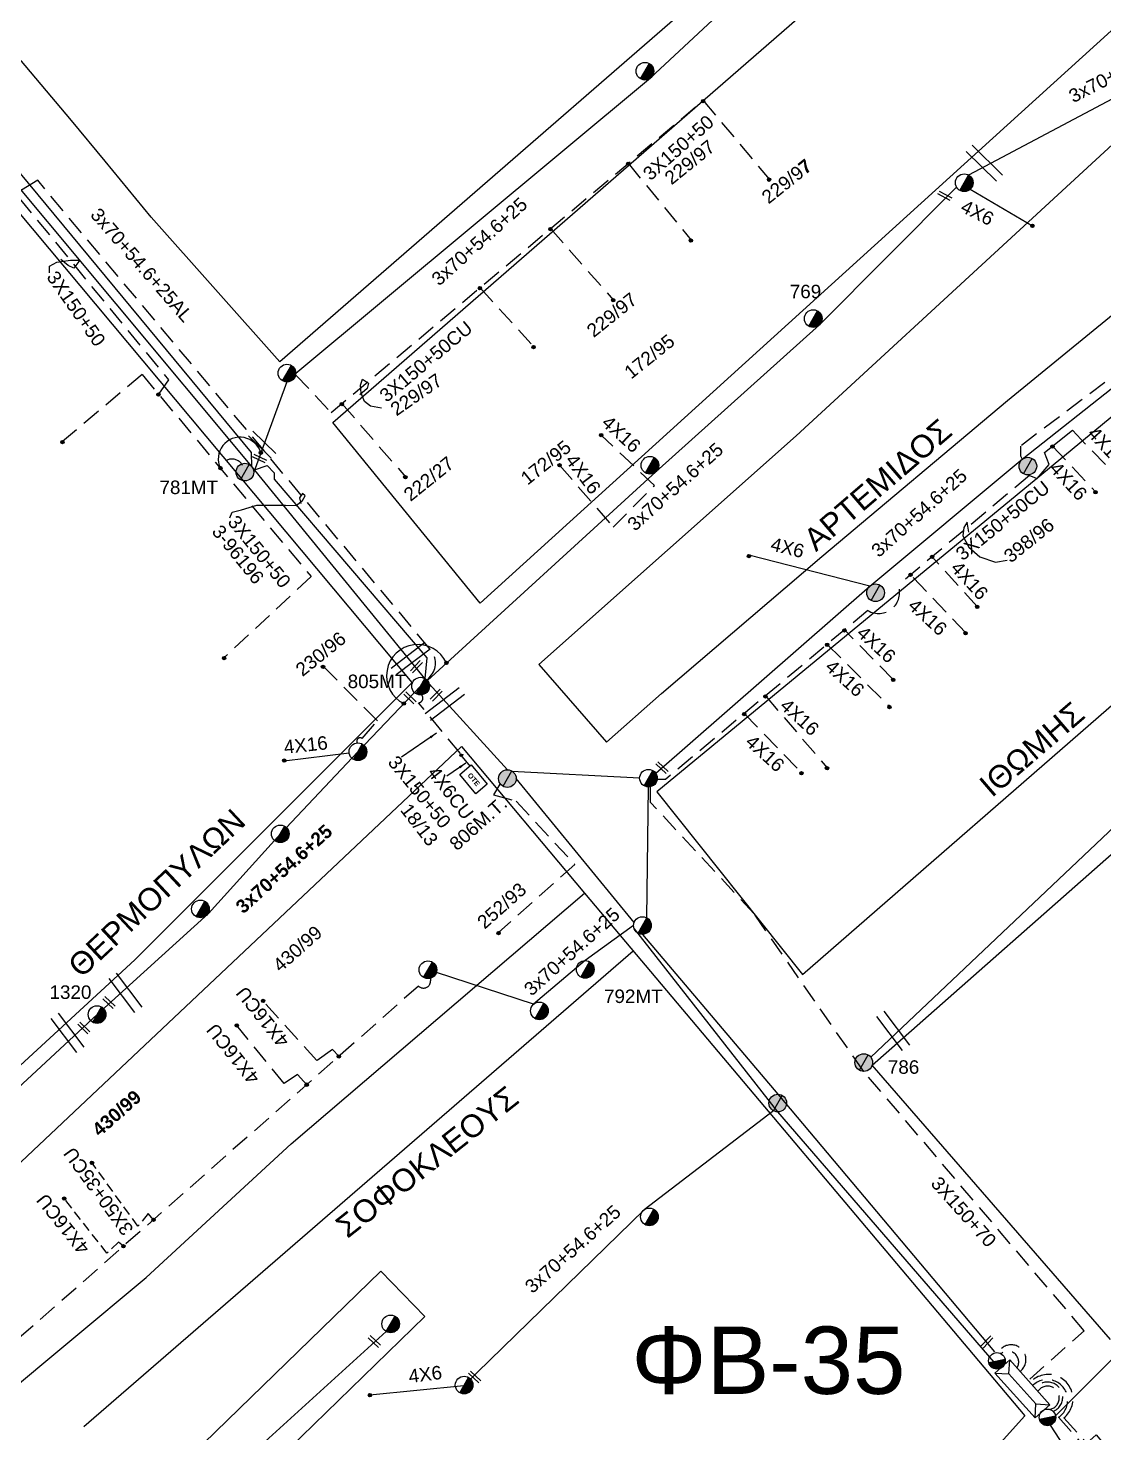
# Model space of a CAD drawing. Header units: millimetres. Extents: x -2449 to 9266, y 48 to 3905.
# Drawn here: x 8455.8 to 8599.4, y 3169.2 to 3356.8 of the extents above; entities that cross this region are included whole.
import ezdxf

# ---------------------------------------------------------------- set-up
doc = ezdxf.new("R2010")
doc.units = ezdxf.units.MM
doc.linetypes.add('DASHED', pattern=[19.05, 12.7, -6.35])
for name, color, linetype in [('Pillar OTE', 7, 'Continuous'), ('Άγνωστα', 7, 'Continuous'), ('Εναέρια παροχή ΧΤ 4x16', 7, 'SYN_LINE'), ('Επιγραφές - Σχήματα', 7, 'Continuous'), ('Καλώδια ΧΤ   3x150+50CU', 7, 'DASHED'), ('Καλώδια ΧΤ   3x150+70 XLPE', 7, 'DASHED'), ('Καλώδια ΧΤ   3x150AL+50XLPE', 7, 'DASHED'), ('Καλώδια ΧΤ   3x95+35 CU', 7, 'DASHED'), ('Καλώδια ΧΤ   4x25CU', 7, 'DASHED'), ('Καλώδια ΧΤ   4x6CU', 7, 'DASHED'), ('Μηχανική τομή', 7, 'Continuous'), ('Στύλος Ξύλινος', 7, 'Continuous'), ('Στύλος Ξύλινος @ 1', 7, 'Continuous'), ('Στύλος ΦΜ', 7, 'Continuous'), ('Στύλος ΦΜ @ 1', 7, 'Continuous'), ('Συνδέσεις', 7, 'Continuous'), ('Συνεστραμμένα ΧΤ   3x70+54.6+25 AL', 7, 'SYN_LINE'), ('Τομή', 7, 'Continuous'), ('Υποσταθμός εναέριος 2 στύλων', 7, 'Continuous'), ('Υποσταθμός πόλεως', 7, 'Continuous'), ('Υπόβαθρο ΔΕΗ', 7, 'Continuous'), ('Υπόγεια Καλώδια Δικτύου ΧΤ   .075', 7, 'DASHED'), ('Υπόγεια καλώδια Δικτύου ΧΤ και Παρ. ΧΤ X-95  (3X95AL +35CU  XLPE)', 7, 'DASHED'), ('Υπόγεια καλώδια Παροχών ΧΤ   4x16AL', 7, 'DASHED'), ('Υπόγεια καλώδια Παροχών ΧΤ   4x16CU', 7, 'DASHED'), ('Υπόγεια καλώδια Παροχών ΧΤ   4x6', 7, 'DASHED')]:
    doc.layers.add(name, color=color, linetype=linetype)
doc.styles.add('arial', font='arial.ttf')
doc.styles.get("Standard").update_dxf_attribs({"font": 'arial.ttf'})
doc.linetypes.add('SYN_LINE', pattern='A,0.5,-0.0001,["/\\/\\/\\/",Standard,S=0.1,R=0,X=0,Y=-0.05],-0.25', length=0.7501)
doc.dimstyles.new('ISO-25', dxfattribs={"dimtxt": 2.5, "dimasz": 2.5, "dimexe": 1.25, "dimexo": 0.625, "dimtad": 1, "dimtxsty": 'Standard', "dimcen": 2.5, "dimadec": 0, "dimazin": 0, "dimtfac": 1, "dimtmove": 0, "dimatfit": 3, "dimfxl": 0, "dimarcsym": 0})

# ---------------------------------------------------------------- blocks, each defined once
blk = doc.blocks.new('ΥΠΑΡΧΩΝ ΤΣΙΜΕΝΤΕΝΙΟΣ ΣΤΥΛΟΣ')
at = {"layer": 'Στύλος ΦΜ'}
blk.add_hatch(color=7, dxfattribs=at).paths.add_polyline_path([(-1.29, -2.28, 0.574793), (2.62, 0, 0.268822), (1.3, 2.27)])
at = {"layer": 'Στύλος ΦΜ', "color": 7}
blk.add_line((-1.29, -2.28), (1.3, 2.27), dxfattribs=at)
blk.add_circle((0, 0), 2.62, dxfattribs=at)
at = {"layer": 'Στύλος ΦΜ', "flags": 4}
for tag, p in [('ΑΡΙΘΜΟΣ', (-4.68, 8.05)), ('ΤΥΠΟΣ', (-4.91, 3.03))]:
    blk.add_attdef(tag, p, '', height=4, dxfattribs=at)
blk = doc.blocks.new('ΥΠΑΡΧΩΝ ΞΥΛΙΝΟΣ ΣΤΥΛΟΣ')
at = {"layer": 'Στύλος Ξύλινος'}
h = blk.add_hatch(color=7, dxfattribs=at)
h.paths.add_polyline_path([(-2.62, 0, 0.270008), (-1.29, -2.28), (1.3, 2.27, 0.576266)])
h.paths.add_polyline_path([(-1.29, -2.28, 0.574793), (2.62, 0, 0.268822), (1.3, 2.27)])
at = {"layer": 'Στύλος Ξύλινος', "color": 7}
blk.add_line((-1.29, -2.28), (1.3, 2.27), dxfattribs=at)
blk.add_circle((0, 0), 2.62, dxfattribs=at)
at = {"layer": 'Στύλος Ξύλινος', "flags": 4}
for tag, p in [('ΑΡΙΘΜΟΣ', (-4.91, 8.6)), ('ΤΥΠΟΣ', (-4.85, 3.39))]:
    blk.add_attdef(tag, p, '', height=4, dxfattribs=at)
blk = doc.blocks.new('ΥΠΟΣΤΑΘΜΟΣ ΕΝΑΕΡΙΟΣ ΕΠΙ 2 ΣΤΥΛΩΝ')
at = {"layer": 'Υποσταθμός εναέριος 2 στύλων', "linetype": 'Continuous'}
for points in [[(-11.97, -2.11, 0.574793), (-8.45, -0.07, 0.268822), (-9.64, 1.98)], [(9.68, -2.15, 0.574793), (13.19, -0.1, 0.268822), (12.01, 1.95)]]:
    blk.add_hatch(color=256, dxfattribs=at).paths.add_polyline_path(points)
for p, q in [((-11.97, -2.11), (-9.64, 1.98)), ((9.68, -2.15), (12.01, 1.95))]:
    blk.add_line(p, q, dxfattribs=at)
for centre in [(-10.81, -0.07), (10.84, -0.1)]:
    blk.add_circle(centre, 2.36, dxfattribs=at)
at = {"layer": 'Υποσταθμός πόλεως', "linetype": 'Continuous', "ltscale": 40}
blk.add_lwpolyline([(-8.57, 2.82), (8.57, 2.82), (8.57, -2.82), (-8.57, -2.82)], close=True, dxfattribs=at)
for points in [[(-5.75, 0), (-8.57, 2.82)], [(-8.57, -2.82), (-5.75, 0)], [(-5.75, 0), (5.75, 0)], [(5.75, 0), (8.57, 2.82)], [(8.57, -2.82), (5.75, 0)]]:
    blk.add_lwpolyline(points, dxfattribs=at)
at = {"layer": 'Υποσταθμός εναέριος 2 στύλων', "ltscale": 40, "flags": 1}
for tag, p in [('ΜΕΤΑΣΧΗΜΑΤΙΣΜΟΣ', (14.09, 2.51)), ('ΙΣΧΥΣ', (14.07, -0.28)), ('ΑΡΙΘΜΟΣ', (14.19, -3))]:
    blk.add_attdef(tag, p, '', height=1.8, dxfattribs=at)
blk = doc.blocks.new('_ΣΥΝΔΕΣΗ')
at = {"layer": 'Συνδέσεις', "linetype": 'SYN_LINE', "ltscale": 40}
blk.add_hatch(color=256, dxfattribs=at).paths.add_polyline_path([(0.5, -0.01, 1), (-0.5, -0.01, 1)])
at = {"layer": 'Συνδέσεις'}
blk.add_circle((0, -0.01), 0.5, dxfattribs=at)
blk = doc.blocks.new('ΤΟΜΗ')
at = {"layer": 'Τομή', "ltscale": 40}
for p, q in [((-5.68, 0), (5.68, 0)), ((5.68, -2.33), (-5.68, -2.33))]:
    blk.add_line(p, q, dxfattribs=at)
blk = doc.blocks.new('ΜΗΧΑΝΙΚΗ ΤΟΜΗ')
at = {"layer": 'Μηχανική τομή', "ltscale": 40}
for p, q in [((-1.89, 0.78), (1.89, 0.78)), ((1.89, 0), (-1.89, 0))]:
    blk.add_line(p, q, dxfattribs=at)
blk = doc.blocks.new('TSONTA XT1')
at = {"ltscale": 40}
h = blk.add_hatch(color=256, dxfattribs=at)
h.dxf.hatch_style = 1
h.paths.add_polyline_path([(595.96, 2487.66), (597.07, 2488.77), (595.96, 2489.87), (594.85, 2488.77)])
blk.add_lwpolyline([(594.85, 2488.77), (595.96, 2489.87), (597.07, 2488.77), (595.96, 2487.66)], close=True, dxfattribs=at)
blk = doc.blocks.new('PILLAR ΟΤΕ')
at = {"layer": 'Pillar OTE', "ltscale": 40}
blk.add_lwpolyline([(-3.31, 2.02), (3.39, 2.02), (3.39, -1.99), (-3.31, -1.99)], close=True, dxfattribs=at)
at = {"layer": 'Pillar OTE', "insert": (-1.81, 0.71), "char_height": 1.3575, "width": 109.961, "attachment_point": 1}
blk.add_mtext('{\\fArial|b1|i0|c161|p34;OTE}', dxfattribs=at)

msp = doc.modelspace()

# ---------------------------------------------------------------- linework, layer by layer
at = {"layer": 'Άγνωστα', "color": 151, "linetype": 'SYN_LINE', "ltscale": 10}
msp.add_line((8490.02, 3259), (8498.68, 3260.05), dxfattribs=at)
at = {"layer": 'Άγνωστα', "color": 30, "linetype": 'SYN_LINE', "ltscale": 15}
msp.add_lwpolyline([(8490.38, 3309.57), (8485.94, 3297.53)], dxfattribs=at)
at = {"layer": 'Άγνωστα', "color": 85, "linetype": 'SYN_LINE', "ltscale": 20}
msp.add_lwpolyline([(8568.18, 3282.3), (8552.02, 3286.44)], dxfattribs=at)
at = {"layer": 'Άγνωστα', "color": 151, "linetype": 'DASHED', "ltscale": 0.2}
for points in [[(8499.77, 3261.37, -0.812619), (8500.41, 3261.98), (8502.45, 3264.32), (8495.31, 3271.52)], [(8587.82, 3177.9, 0.8605), (8585.68, 3179.82)]]:
    msp.add_lwpolyline(points, format="xyb", dxfattribs=at)
at = {"layer": 'Άγνωστα', "color": 151, "linetype": 'SYN_LINE', "ltscale": 15}
msp.add_lwpolyline([(8465.03, 3225.1), (8479.91, 3238.59), (8489.5, 3249.22), (8499.85, 3260.19), (8508.21, 3268.95)], dxfattribs=at)
at = {"layer": 'Άγνωστα', "color": 2, "linetype": 'SYN_LINE', "ltscale": 20}
for points in [[(8509.35, 3269.24), (8519.8, 3257.78)], [(8536.73, 3237.4), (8520.98, 3256.6)], [(8537.83, 3235.81), (8555.9, 3214.46), (8584.85, 3180.08)]]:
    msp.add_lwpolyline(points, dxfattribs=at)
at = {"layer": 'Άγνωστα', "color": 2, "linetype": 'DASHED', "ltscale": 0.2}
msp.add_lwpolyline([(8518.81, 3255.87), (8517.96, 3254.45), (8520.97, 3253.6), (8528.79, 3245.14), (8518.6, 3236.05)], dxfattribs=at)
at = {"layer": 'Άγνωστα', "color": 151, "linetype": 'SYN_LINE', "ltscale": 20}
msp.add_lwpolyline([(8584.78, 3178.67), (8555.9, 3212.1), (8536.75, 3236.53)], dxfattribs=at)
at = {"layer": 'Άγνωστα', "color": 2, "linetype": 'DASHED', "ltscale": 0.2}
msp.add_lwpolyline([(8585.31, 3179.94, -1.255751), (8588.23, 3177.45)], format="xyb", dxfattribs=at)
at = {"layer": 'Άγνωστα', "color": 133, "linetype": 'DASHED', "ltscale": 0.2}
msp.add_lwpolyline([(8594.1, 3171.23, 1.07813), (8589.57, 3175.95, 1.34191)], format="xyb", dxfattribs=at)
at = {"layer": 'Άγνωστα', "color": 1, "linetype": 'DASHED', "ltscale": 0.2}
msp.add_lwpolyline([(8592.65, 3172.11, 1.34191), (8590.26, 3175.17, 1.34191)], format="xyb", dxfattribs=at)
at = {"layer": 'Άγνωστα', "color": 85, "linetype": 'DASHED', "ltscale": 0.2}
msp.add_lwpolyline([(8592.16, 3172.37, 1.521103), (8590.61, 3174.79, 1.34191)], format="xyb", dxfattribs=at)
at = {"layer": 'Άγνωστα', "color": 27, "linetype": 'SYN_LINE', "ltscale": 4}
msp.add_lwpolyline([(8592.24, 3170.27), (8594.1, 3167.48)], dxfattribs=at)
at = {"layer": 'Άγνωστα', "color": 133, "linetype": 'DASHED', "ltscale": 0.2}
msp.add_lwpolyline([(8594.1, 3171.23), (8597.16, 3167.88), (8598.42, 3168.99), (8601.49, 3165.28), (8607.68, 3170.43)], dxfattribs=at)
at = {"layer": 'Εναέρια παροχή ΧΤ 4x16', "color": 151, "linetype": 'DASHED', "ltscale": 0.2}
msp.add_lwpolyline([(8526.77, 3298.46), (8533.94, 3290.17), (8539.44, 3295.76), (8532.31, 3302.47)], dxfattribs=at)
at = {"layer": 'Εναέρια παροχή ΧΤ 4x16', "color": 85, "ltscale": 40}
msp.add_lwpolyline([(8589.28, 3297.16), (8590.51, 3296.68), (8592.11, 3298.55), (8591.51, 3300.14), (8595.24, 3303.12)], dxfattribs=at)
at = {"layer": 'Επιγραφές - Σχήματα', "linetype": 'Continuous', "ltscale": 0.2}
for points in [[(8458.68, 3324.16), (8458.68, 3325.04), (8459.65, 3325.57), (8461.5, 3325.83), (8462.74, 3325.83), (8461.94, 3324.77), (8461.15, 3325.13), (8460.18, 3325.92)], [(8503.02, 3306.07), (8501.52, 3306.33), (8500.73, 3306.95), (8500.28, 3308.09), (8500.2, 3309.15), (8500.46, 3309.94), (8501.25, 3309.42), (8501.08, 3308.71), (8500.11, 3307.83)], [(8482.77, 3291.43), (8483.06, 3292.17), (8484.3, 3292.51), (8486.34, 3293.13), (8490.2, 3293.13), (8491.62, 3293.07), (8492.47, 3293.75), (8492.81, 3294.38), (8492.47, 3294.66), (8492.07, 3294.09), (8492.24, 3293.36)], [(8581.39, 3289.5), (8581.17, 3290.86), (8580.74, 3290.15), (8580.6, 3289.01), (8581.39, 3287.51), (8582.89, 3286.22), (8584.96, 3285.51), (8586.53, 3285.79)]]:
    msp.add_lwpolyline(points, dxfattribs=at)
for centre, radius, start, end in [((8484.11, 3299.29), 2.9, 16.3898, 205.0849), ((8507.85, 3270.34), 4.17, 24.1446, 243.3272)]:
    msp.add_arc(centre, radius, start, end, dxfattribs=at)
at = {"layer": 'Καλώδια ΧΤ   3x150+50CU', "color": 30, "ltscale": 0.2}
for points in [[(8491.53, 3310.52), (8496.29, 3305.49), (8545.93, 3347.15)], [(8545.93, 3347.15), (8554.74, 3336.65)], [(8535.94, 3338.77), (8544.32, 3328.52)], [(8525.55, 3330.05), (8533.94, 3320.54)], [(8516.15, 3322.16), (8523.31, 3314.29)], [(8497.71, 3306.68), (8506.19, 3296.91)]]:
    msp.add_lwpolyline(points, dxfattribs=at)
at = {"layer": 'Καλώδια ΧΤ   3x150+50CU', "color": 85, "linetype": 'DASHED', "ltscale": 0.2}
msp.add_lwpolyline([(8567.91, 3279.05), (8540.89, 3256.49), (8539.8, 3256.49)], dxfattribs=at)
at = {"layer": 'Καλώδια ΧΤ   3x150+70 XLPE', "color": 85, "ltscale": 0.2}
msp.add_lwpolyline([(8589.53, 3176.41), (8596.8, 3182.88), (8567.38, 3217.51), (8552.69, 3238.61), (8538.92, 3253.41), (8538.92, 3255.52)], dxfattribs=at)
at = {"layer": 'Καλώδια ΧΤ   3x150AL+50XLPE', "color": 2, "linetype": 'DASHED', "ltscale": 0.2}
msp.add_lwpolyline([(8513.53, 3259.95), (8507.95, 3266.73, 0.62786), (8508.35, 3267.78)], format="xyb", dxfattribs=at)
at = {"layer": 'Καλώδια ΧΤ   3x150AL+50XLPE', "color": 151, "linetype": 'DASHED', "ltscale": 0.2}
msp.add_lwpolyline([(8509.54, 3229.95), (8509.55, 3229.59, -0.666781), (8507.94, 3228.9), (8430.72, 3160.81)], format="xyb", dxfattribs=at)
at = {"layer": 'Καλώδια ΧΤ   3x95+35 CU', "color": 85, "ltscale": 0.2}
msp.add_lwpolyline([(8605.65, 3314.1), (8588.3, 3301.01), (8588.3, 3299.69), (8588.53, 3299.24)], dxfattribs=at)
at = {"layer": 'Καλώδια ΧΤ   4x6CU', "color": 2, "linetype": 'DASHED', "ltscale": 0.2}
msp.add_lwpolyline([(8513.75, 3259.53), (8514.83, 3258.24)], dxfattribs=at)
at = {"layer": 'Συνεστραμμένα ΧΤ   3x70+54.6+25 AL', "color": 85, "linetype": 'SYN_LINE', "ltscale": 20}
for p, q in [((8520.39, 3257.62), (8537.46, 3256.72)), ((8538.42, 3238.01), (8538.62, 3255.49))]:
    msp.add_line(p, q, dxfattribs=at)
at = {"layer": 'Συνεστραμμένα ΧΤ   3x70+54.6+25 AL', "color": 1, "linetype": 'SYN_LINE', "ltscale": 20}
for points in [[(8508.8, 3269.97), (8485.67, 3298.27), (8449.41, 3341.74), (8423.15, 3371.87)], [(8592.98, 3171.53), (8627.62, 3206.18), (8660.14, 3235.47), (8674.72, 3250.25)]]:
    msp.add_lwpolyline(points, dxfattribs=at)
at = {"layer": 'Συνεστραμμένα ΧΤ   3x70+54.6+25 AL', "color": 30, "linetype": 'SYN_LINE', "ltscale": 20}
msp.add_lwpolyline([(8491.56, 3310.75), (8538.92, 3350.16), (8563.18, 3372.79)], dxfattribs=at)
at = {"layer": 'Συνεστραμμένα ΧΤ   3x70+54.6+25 AL', "color": 2, "linetype": 'SYN_LINE', "ltscale": 20}
for points in [[(8630.32, 3370.75), (8611.64, 3353.25), (8581.37, 3337.2)], [(8351.77, 3119.5), (8402.05, 3166.09), (8423.36, 3185.85), (8446.37, 3207.77), (8465.03, 3225.1)]]:
    msp.add_lwpolyline(points, dxfattribs=at)
at = {"layer": 'Συνεστραμμένα ΧΤ   3x70+54.6+25 AL', "color": 133, "linetype": 'SYN_LINE', "ltscale": 20}
for points in [[(8485.67, 3298.27), (8485.66, 3300.16), (8451.33, 3341.56), (8449.59, 3341.52)], [(8486.05, 3297.82), (8487.74, 3298.41), (8488.68, 3297.43), (8488.68, 3296.6), (8509.05, 3272.75), (8508.8, 3269.97)]]:
    msp.add_lwpolyline(points, dxfattribs=at)
at = {"layer": 'Συνεστραμμένα ΧΤ   3x70+54.6+25 AL', "color": 151, "linetype": 'SYN_LINE', "ltscale": 20}
for points in [[(8579.77, 3335.59), (8561.47, 3317.2), (8539.62, 3297.56)], [(8509.12, 3269.72), (8539.62, 3297.56)], [(8555.32, 3212.26), (8538.04, 3199.01), (8514.03, 3175.62)]]:
    msp.add_lwpolyline(points, dxfattribs=at)
at = {"layer": 'Συνεστραμμένα ΧΤ   3x70+54.6+25 AL', "color": 85, "linetype": 'SYN_LINE', "ltscale": 20}
msp.add_lwpolyline([(8539.61, 3257.33), (8568.18, 3282.3), (8588.53, 3299.24), (8614.43, 3319.73)], dxfattribs=at)
at = {"layer": 'Συνεστραμμένα ΧΤ   3x70+54.6+25 AL', "color": 27, "linetype": 'SYN_LINE', "ltscale": 20}
msp.add_lwpolyline([(8568.3, 3219.43), (8605.08, 3254.22), (8629.96, 3275.93), (8666.43, 3307.88)], dxfattribs=at)
at = {"layer": 'Συνεστραμμένα ΧΤ   3x70+54.6+25 AL', "color": 151, "linetype": 'SYN_LINE', "ltscale": 10}
msp.add_lwpolyline([(8536.66, 3236.99), (8530.19, 3232.31), (8523.31, 3226.49)], dxfattribs=at)
at = {"layer": 'Συνεστραμμένα ΧΤ   3x70+54.6+25 AL', "color": 151, "linetype": 'SYN_LINE', "ltscale": 15}
msp.add_lwpolyline([(8523.31, 3226.49), (8510.32, 3230.72)], dxfattribs=at)
at = {"layer": 'Συνεστραμμένα ΧΤ   3x70+54.6+25 AL', "color": 62, "linetype": 'SYN_LINE', "ltscale": 20}
msp.add_lwpolyline([(8386.23, 3080.57), (8416, 3098.52), (8448.53, 3128.99), (8478.18, 3159.61), (8503.64, 3182.76)], dxfattribs=at)
at = {"layer": 'Υπόβαθρο ΔΕΗ'}
for p, q in [((8490.96, 3207.84), (8530.1, 3241.29)), ((8463.28, 3170.08), (8536.58, 3233.59)), ((8471.58, 3189.98), (8490.96, 3207.84)), ((8435.91, 3160.29), (8471.58, 3189.98))]:
    msp.add_line(p, q, dxfattribs=at)
for points in [[(8593.54, 3402.74), (8489.44, 3312.24), (8472.23, 3331.57), (8466.09, 3339.05), (8461.61, 3344.5), (8448.02, 3360.66)], [(8605.06, 3398.59), (8623.87, 3377.77), (8516.16, 3280.05), (8496.51, 3304.16), (8605.06, 3398.59)], [(8523.99, 3271.85), (8533.03, 3261.46), (8540.37, 3267.98), (8561.76, 3286.27), (8586.56, 3307.11), (8625.7, 3339.11), (8643.64, 3354.48), (8631, 3369.35), (8588.2, 3329.88), (8558.35, 3302.36), (8523.99, 3271.85)], [(8559.18, 3230.46), (8604.88, 3270.22), (8647.04, 3306.91), (8668.82, 3325.35), (8650.65, 3346.25), (8539.76, 3254.86), (8559.18, 3230.46)], [(8244.9, 3252.65), (8324.55, 3165.23), (8425.52, 3254.07), (8433.46, 3246.03), (8332.23, 3156.45), (8357.18, 3128.39), (8470.07, 3232.41), (8507.09, 3269.46), (8454.35, 3332.5), (8366.73, 3257.86), (8393.82, 3228.83)], [(8600.33, 3181.7), (8568.49, 3218.36), (8677.82, 3314.75), (8684.06, 3307.67)], [(8364.81, 3120.45), (8513.68, 3260.88), (8530.1, 3241.29), (8588.86, 3171.53), (8454.1, 3021.76), (8400.23, 3081.17), (8476, 3152.95), (8480.06, 3156.8), (8490.68, 3167.14), (8508.8, 3184.76), (8502.9, 3190.83), (8442.99, 3132.6), (8393.53, 3088.48), (8364.81, 3120.45)]]:
    msp.add_lwpolyline(points, dxfattribs=at)
at = {"layer": 'Υπόγεια Καλώδια Δικτύου ΧΤ   .075', "color": 30, "linetype": 'DASHED', "ltscale": 0.2}
for points in [[(8449.43, 3337.27), (8453.01, 3332.71), (8454.63, 3334.11), (8474.57, 3309.85), (8473.22, 3307.95)], [(8471.04, 3310.56), (8460.41, 3301.61)], [(8471.04, 3310.56), (8493.6, 3283.58)], [(8493.6, 3283.58), (8482, 3272.77)]]:
    msp.add_lwpolyline(points, dxfattribs=at)
at = {"layer": 'Υπόγεια Καλώδια Δικτύου ΧΤ   .075', "color": 151, "linetype": 'DASHED', "ltscale": 0.2}
for points in [[(8457.1, 3336.5), (8454.45, 3334.87, -0.283485), (8453.11, 3334.87), (8450.05, 3338.56)], [(8509.11, 3269.71), (8509.66, 3270.44, 0.375473), (8509.41, 3273.99), (8457.1, 3336.5), (8457.1, 3336.5)]]:
    msp.add_lwpolyline(points, format="xyb", dxfattribs=at)
at = {"layer": 'Υπόγεια Καλώδια Δικτύου ΧΤ   .075', "color": 30, "linetype": 'DASHED', "ltscale": 0.2}
msp.add_arc((8483.04, 3297.66), 1.61, 28.1986, 165.5185, dxfattribs=at)
at = {"layer": 'Υπόγεια καλώδια Δικτύου ΧΤ και Παρ. ΧΤ X-95  (3X95AL +35CU  XLPE)', "color": 6, "linetype": 'DASHED', "ltscale": 0.2}
msp.add_lwpolyline([(8593.37, 3171.32, 1.105421), (8589.92, 3175.55, 1.34191)], format="xyb", dxfattribs=at)
msp.add_lwpolyline([(8593.37, 3171.32), (8597.31, 3166.85), (8598.03, 3167.57), (8601.06, 3163.6), (8607.34, 3168.4), (8643.95, 3125.44), (8641.57, 3120.38), (8653.46, 3106.64), (8658.45, 3110.96), (8673.52, 3093.53), (8675.3, 3094.28)], dxfattribs=at)
at = {"layer": 'Υπόγεια καλώδια Παροχών ΧΤ   4x16AL', "color": 85, "linetype": 'DASHED', "ltscale": 0.2}
for points in [[(8595.24, 3303.12), (8600.63, 3297.49)], [(8592.58, 3301), (8598.32, 3294.9)], [(8589.5, 3297.07), (8571.99, 3282.45)], [(8582.53, 3279.59), (8576.5, 3286.22)], [(8580.98, 3276.08), (8573.63, 3283.82)], [(8571.32, 3269.84), (8564.8, 3276.45)], [(8562.5, 3274.53), (8570.81, 3266.23)], [(8554.26, 3267.65), (8562.48, 3258.06)], [(8551.43, 3265.29), (8559.06, 3257.39)]]:
    msp.add_lwpolyline(points, dxfattribs=at)
msp.add_arc((8569.36, 3281.46), 2.81, 239.1283, 20.5929, dxfattribs=at)
at = {"layer": 'Υπόγεια καλώδια Παροχών ΧΤ   4x16CU', "color": 151, "linetype": 'DASHED', "ltscale": 0.2}
for points in [[(8497.3, 3219.52), (8496.47, 3220.44), (8494.37, 3218.95), (8487.18, 3226.91)], [(8493.01, 3215.73), (8491.79, 3217.09), (8490.01, 3215.87), (8483.67, 3223.64)]]:
    msp.add_lwpolyline(points, dxfattribs=at)
at = {"layer": 'Υπόγεια καλώδια Παροχών ΧΤ   4x16CU', "color": 151, "linetype": 'DASHED', "ltscale": 0.1}
for points in [[(8472.56, 3197.7), (8471.83, 3198.51), (8470.49, 3196.85), (8464.35, 3205.29)], [(8468.55, 3194.17), (8467.88, 3194.69), (8466.34, 3193.25), (8460.64, 3200.53)]]:
    msp.add_lwpolyline(points, dxfattribs=at)
at = {"layer": 'Υπόγεια καλώδια Παροχών ΧΤ   4x6', "color": 151, "linetype": 'SYN_LINE', "ltscale": 10}
msp.add_lwpolyline([(8581.57, 3335.3), (8589.89, 3330.42)], dxfattribs=at)
at = {"layer": 'Υπόγεια καλώδια Παροχών ΧΤ   4x6', "color": 151, "linetype": 'SYN_LINE', "ltscale": 15}
msp.add_lwpolyline([(8513.99, 3175.53), (8501.46, 3174.27)], dxfattribs=at)

# ---------------------------------------------------------------- block references
at = {"layer": 'Pillar OTE', "xscale": 0.5, "yscale": 0.5, "zscale": 0.5, "rotation": 309.9676236707679}
msp.add_blockref('PILLAR ΟΤΕ', (8515.26, 3256.53), dxfattribs=at)
at = {"layer": 'Μηχανική τομή'}
for p, xscale, yscale, zscale, rotation in [((8578.1, 3334.25), 0.4999999999999269, 0.4999999999999269, 0.4999999999999269, 331.191384488326), ((8486.63, 3299.17), 0.4999999999999753, 0.4999999999999753, 0.4999999999999753, 334.0951704040502), ((8507.8, 3271.43), 0.4999999999999593, 0.4999999999999593, 0.4999999999999593, 46.39220406738362), ((8506.92, 3267.52), 0.4999999999999593, 0.4999999999999593, 0.4999999999999593, 136.3922040673836), ((8510.44, 3267.61), 0.4999999999999593, 0.4999999999999593, 0.4999999999999593, 46.39220406738362), ((8540.58, 3258.2), 0.4999999999999593, 0.4999999999999593, 0.4999999999999593, 136.3922040673836), ((8466.75, 3226.85), 0.4999999999999593, 0.4999999999999593, 0.4999999999999593, 136.3922040673836), ((8463.4, 3223.45), 0.4999999999999593, 0.4999999999999593, 0.4999999999999593, 136.3922040673836), ((8502.19, 3181.58), 0.4999999999999593, 0.4999999999999593, 0.4999999999999593, 136.3922040673836), ((8583.96, 3181.24), 0.4999999999999593, 0.4999999999999593, 0.4999999999999593, 46.39220406738362), ((8515.56, 3176.84), 0.4999999999999593, 0.4999999999999593, 0.4999999999999593, 136.3922040673836)]:
    msp.add_blockref('ΜΗΧΑΝΙΚΗ ΤΟΜΗ', p, dxfattribs=dict(at, xscale=xscale, yscale=yscale, zscale=zscale, rotation=rotation))
at = {"layer": 'Στύλος Ξύλινος @ 1', "ltscale": 40}
ref = msp.add_blockref('ΥΠΑΡΧΩΝ ΞΥΛΙΝΟΣ ΣΤΥΛΟΣ', (8484.76, 3297.53), dxfattribs=dict(at, xscale=0.4499999999998181, yscale=0.4499999999998181, zscale=0.4499999999998181))
ref.add_attrib('ΤΥΠΟΣ', '781ΜΤ', (8473.36, 3294.6), dxfattribs={"layer": 'Στύλος Ξύλινος', "height": 1.8, "flags": 4})
at = {"layer": 'Στύλος Ξύλινος @ 1', "ltscale": 40, "xscale": 0.4499999999998181, "yscale": 0.4499999999998181, "zscale": 0.4499999999998181}
for p in [(8589.28, 3298.33), (8568.95, 3281.42), (8519.8, 3256.6), (8555.9, 3213.28)]:
    msp.add_blockref('ΥΠΑΡΧΩΝ ΞΥΛΙΝΟΣ ΣΤΥΛΟΣ', p, dxfattribs=at)
at = {"layer": 'Στύλος Ξύλινος @ 1', "ltscale": 40}
ref = msp.add_blockref('ΥΠΑΡΧΩΝ ΞΥΛΙΝΟΣ ΣΤΥΛΟΣ', (8567.38, 3218.69), dxfattribs=dict(at, xscale=0.4499999999998181, yscale=0.4499999999998181, zscale=0.4499999999998181))
ref.add_attrib('ΤΥΠΟΣ', '786', (8570.59, 3217.19), dxfattribs={"layer": 'Στύλος Ξύλινος', "height": 1.8, "flags": 4})
at = {"layer": 'Στύλος ΦΜ @ 1', "ltscale": 40, "xscale": 0.4499999999998181, "yscale": 0.4499999999998181, "zscale": 0.4499999999998181}
for p in [(8538.17, 3351.07), (8580.79, 3336.18), (8490.38, 3310.75), (8538.83, 3298.44), (8499.85, 3260.19), (8538.64, 3256.66), (8489.49, 3249.23), (8478.83, 3239.2), (8509.2, 3231.08), (8530.19, 3231.13), (8524.07, 3225.59), (8538.76, 3198.08), (8504.22, 3183.79), (8514.03, 3175.62)]:
    msp.add_blockref('ΥΠΑΡΧΩΝ ΤΣΙΜΕΝΤΕΝΙΟΣ ΣΤΥΛΟΣ', p, dxfattribs=at)
at = {"layer": 'Στύλος ΦΜ @ 1', "ltscale": 40}
ref = msp.add_blockref('ΥΠΑΡΧΩΝ ΤΣΙΜΕΝΤΕΝΙΟΣ ΣΤΥΛΟΣ', (8560.63, 3318.03), dxfattribs=dict(at, xscale=0.4499999999998181, yscale=0.4499999999998181, zscale=0.4499999999998181))
ref.add_attrib('ΤΥΠΟΣ', '769', (8557.5, 3320.75), dxfattribs={"layer": 'Στύλος ΦΜ', "height": 1.8, "flags": 4})
ref = msp.add_blockref('ΥΠΑΡΧΩΝ ΤΣΙΜΕΝΤΕΝΙΟΣ ΣΤΥΛΟΣ', (8508.21, 3268.95), dxfattribs=dict(at, xscale=0.4499999999998181, yscale=0.4499999999998181, zscale=0.4499999999998181))
ref.add_attrib('ΤΥΠΟΣ', '805ΜΤ', (8498.48, 3268.69), dxfattribs={"layer": 'Στύλος ΦΜ', "height": 1.8, "flags": 4})
ref = msp.add_blockref('ΥΠΑΡΧΩΝ ΤΣΙΜΕΝΤΕΝΙΟΣ ΣΤΥΛΟΣ', (8537.83, 3236.99), dxfattribs=dict(at, xscale=0.4499999999998181, yscale=0.4499999999998181, zscale=0.4499999999998181))
ref.add_attrib('ΤΥΠΟΣ', '792ΜΤ', (8532.7, 3226.64), dxfattribs={"layer": 'Στύλος ΦΜ', "height": 1.8, "flags": 4})
ref = msp.add_blockref('ΥΠΑΡΧΩΝ ΤΣΙΜΕΝΤΕΝΙΟΣ ΣΤΥΛΟΣ', (8465.03, 3225.1), dxfattribs=dict(at, xscale=0.4499999999998181, yscale=0.4499999999998181, zscale=0.4499999999998181))
ref.add_attrib('ΤΥΠΟΣ', '1320', (8458.68, 3227.19), dxfattribs={"layer": 'Στύλος ΦΜ', "height": 1.8, "flags": 4})
at = {"layer": 'Συνδέσεις', "xscale": 0.4500000000000455, "yscale": 0.4500000000000455, "zscale": 0.4500000000000455}
for p in [(8545.92, 3347.09), (8535.93, 3338.71), (8554.73, 3336.59), (8525.54, 3329.99), (8589.89, 3330.42), (8544.31, 3328.46), (8516.14, 3322.1), (8533.93, 3320.48), (8523.3, 3314.23), (8473.21, 3307.89), (8497.7, 3306.62), (8460.4, 3301.55), (8532.32, 3302.48), (8486.89, 3300.12), (8592.57, 3300.94), (8481.49, 3298.07), (8526.77, 3298.46), (8506.18, 3296.85), (8598.31, 3294.84), (8552.04, 3286.32), (8576.5, 3286.22), (8573.63, 3283.83), (8582.53, 3279.53), (8564.79, 3276.39), (8580.97, 3276.02), (8562.49, 3274.47), (8481.99, 3272.71), (8495.19, 3271.52), (8511.66, 3272.05), (8571.31, 3269.78), (8554.25, 3267.59), (8505.98, 3266.62), (8570.8, 3266.17), (8551.42, 3265.23), (8490.02, 3259.01), (8559.05, 3257.33), (8562.47, 3258), (8518.63, 3235.99), (8487.19, 3226.92), (8483.67, 3223.65), (8497.3, 3219.52), (8493.01, 3215.74), (8464.35, 3205.3), (8460.65, 3200.53), (8472.57, 3197.71), (8468.55, 3194.17), (8501.46, 3174.28)]:
    msp.add_blockref('_ΣΥΝΔΕΣΗ', p, dxfattribs=at)
at = {"layer": 'Συνδέσεις', "xscale": 0.2, "yscale": 0.2, "zscale": 0.2, "rotation": 24.2528510950432}
msp.add_blockref('TSONTA XT1', (8609.44, 2756.95), dxfattribs=at)
at = {"layer": 'Τομή'}
for p, xscale, yscale, zscale, rotation in [((8583.89, 3339.2), 0.4999999999999698, 0.4999999999999698, 0.4999999999999698, 315.4119724199815), ((8487.36, 3301.5), 0.3759831227241376, 0.3759831227241376, 0.3759831227241376, 315.4119724199815), ((8506.52, 3273.1), 0.4999999999999931, 0.4999999999999931, 0.4999999999999931, 37.50353152497981), ((8511.1, 3267.03), 0.4999999999999931, 0.4999999999999931, 0.4999999999999931, 37.50353152497981), ((8469.28, 3228.34), 0.500000000000038, 0.500000000000038, 0.500000000000038, 307.1545626952862), ((8461.53, 3223.02), 0.500000000000038, 0.500000000000038, 0.500000000000038, 307.1545626952862), ((8571.76, 3223.28), 0.5000000000000381, 0.5000000000000381, 0.5000000000000381, 307.1545626952862)]:
    msp.add_blockref('ΤΟΜΗ', p, dxfattribs=dict(at, xscale=xscale, yscale=yscale, zscale=zscale, rotation=rotation))
at = {"layer": 'Υποσταθμός εναέριος 2 στύλων', "xscale": 0.4677259544463097, "yscale": 0.4677259544463097, "zscale": 0.4677259544463097, "rotation": 311.8536306919805}
msp.add_blockref('ΥΠΟΣΤΑΘΜΟΣ ΕΝΑΕΡΙΟΣ ΕΠΙ 2 ΣΤΥΛΩΝ', (8588.55, 3175.11), dxfattribs=at)

# ---------------------------------------------------------------- texts
at = {"layer": 'Άγνωστα', "linetype": 'SYN_LINE', "ltscale": 20, "char_height": 1.8, "width": 69.1904, "attachment_point": 1, "style": 'arial'}
for s, insert, rotation in [('3X150+50', (8537.71, 3337.71), 41.5488), ('3X150+50', (8459.68, 3324.61), 304.9214), ('3X150+50', (8483.76, 3291.96), 309.0983), ('4X16', (8489.87, 3261.7), 6.0793), ('3X150+50', (8505.14, 3259.87), 309.0983), ('{\\fArial|b1|i0|c0|p34;3x70+54.6+25}', (8483.34, 3239.81), 41.927), ('\\pt37.8;4X16CU', (8485.45, 3215.57), 128.7608), ('3X50+35CU', (8468.53, 3195.39), 126.0347), ('4X16CU', (8462.75, 3192.84), 128.7608)]:
    msp.add_mtext(s, dxfattribs=dict(at, insert=insert, rotation=rotation))
at = {"layer": 'Άγνωστα', "linetype": 'DASHED', "ltscale": 0.1, "insert": (8555.24, 3288.86), "char_height": 1.8, "width": 69.1904, "attachment_point": 1, "rotation": 346.169, "style": 'arial'}
msp.add_mtext('4X6', dxfattribs=at)
at = {"layer": 'Εναέρια παροχή ΧΤ 4x16', "ltscale": 40, "char_height": 1.8, "width": 69.1904, "attachment_point": 1, "style": 'arial'}
for insert, rotation in [((8533.45, 3305.26), 317.6606), ((8528.89, 3300.18), 306.8393)]:
    msp.add_mtext('4X16', dxfattribs=dict(at, insert=insert, rotation=rotation))
at = {"layer": 'Επιγραφές - Σχήματα', "linetype": 'SYN_LINE', "ltscale": 20, "char_height": 1.8, "width": 69.1904, "attachment_point": 1, "style": 'arial'}
for s, insert, rotation in [('229/97', (8540.58, 3337.21), 38.821), ('229/9{\\fArial|b1|i0|c161|p34;7}', (8553.54, 3334.66), 38.821), ('229/97', (8530.19, 3316.82), 38.821), ('172/95', (8535.2, 3311.27), 38.821), ('229/97', (8503.97, 3306.43), 34.8641), ('172/95', (8521.37, 3297.11), 38.821), ('222/27', (8505.75, 3294.94), 38.821), ('3-96196', (8481.64, 3290.69), 309.0983), ('398/96', (8585.87, 3286.72), 38.821), ('230/96', (8491.32, 3271.55), 38.821), ('806Μ.Τ.', (8511.87, 3248.22), 41.6909), ('252/93', (8515.57, 3237.76), 41.6909), ('430/99', (8488.31, 3232.01), 41.6909), ('{\\fArial|b1|i0|c0|p34;430/99}', (8464.17, 3210.05), 41.6909)]:
    msp.add_mtext(s, dxfattribs=dict(at, insert=insert, rotation=rotation))
at = {"layer": 'Επιγραφές - Σχήματα', "char_height": 3, "width": 157.7424, "attachment_point": 1}
for s, insert, rotation in [('ΑΡΤΕΜΙΔΟΣ', (8559.04, 3289.1), 40.6488), ('ΙΘΩΜΗΣ', (8582.51, 3256.25), 40.6488), ('\\pt96;ΘΕΡΜΟΠΥΛΩΝ', (8460.86, 3232.05), 43.1058), ('\\pt96;ΣΟΦΟΚΛΕΟΥΣ', (8496.58, 3197.47), 38.3887)]:
    msp.add_mtext(s, dxfattribs=dict(at, insert=insert, rotation=rotation))
at = {"layer": 'Επιγραφές - Σχήματα', "insert": (8536.35, 3183.44), "char_height": 9, "width": 103.4348, "attachment_point": 1}
msp.add_mtext('ΦΒ-35', dxfattribs=at)
at = {"layer": 'Καλώδια ΧΤ   3x150+50CU', "ltscale": 40, "char_height": 1.8, "width": 69.1904, "attachment_point": 1, "style": 'arial'}
for insert, rotation in [((8502.53, 3308.14), 39.8096), ((8579.45, 3287.01), 38.821)]:
    msp.add_mtext('3X150+50CU', dxfattribs=dict(at, insert=insert, rotation=rotation))
at = {"layer": 'Καλώδια ΧΤ   3x150+70 XLPE', "ltscale": 40, "insert": (8577.55, 3203.66), "char_height": 1.8, "width": 69.1904, "attachment_point": 1, "rotation": 311.7331, "style": 'arial'}
msp.add_mtext('3X150+70', dxfattribs=at)
at = {"layer": 'Καλώδια ΧΤ   4x25CU', "ltscale": 40, "char_height": 1.8, "width": 69.1904, "attachment_point": 1, "rotation": 307.7218, "style": 'arial'}
for s, insert in [('4X6CU', (8510.47, 3258.45)), ('18/13', (8506.84, 3253.49))]:
    msp.add_mtext(s, dxfattribs=dict(at, insert=insert))
at = {"layer": 'Συνεστραμμένα ΧΤ   3x70+54.6+25 AL', "linetype": 'SYN_LINE', "ltscale": 20, "char_height": 1.8, "width": 69.1904, "attachment_point": 1, "style": 'arial'}
for s, insert, rotation in [('3x70+54.6+25', (8594.52, 3348.38), 27.3406), ('3x70+54.6+25', (8509.48, 3323.64), 41.927), ('3x70+54.6+25AL', (8465.38, 3333), 311.0869), ('3x70+54.6+25', (8535.63, 3290.89), 41.927), ('3x70+54.6+25', (8568.18, 3287.38), 41.927), ('3x70+54.6+25', (8521.82, 3228.81), 41.927), ('3x70+54.6+25', (8521.94, 3189.1), 41.8553)]:
    msp.add_mtext(s, dxfattribs=dict(at, insert=insert, rotation=rotation))
at = {"layer": 'Υπόγεια καλώδια Παροχών ΧΤ   4x16AL', "ltscale": 40, "char_height": 1.8, "width": 69.1904, "attachment_point": 1, "style": 'arial'}
for insert, rotation in [((8598.45, 3303.79), 312.5815), ((8593.39, 3299.11), 312.5815), ((8580.18, 3285.84), 312.5815), ((8574.34, 3280.83), 317.6606), ((8567.5, 3277.17), 317.6606), ((8563.3, 3272.66), 317.6606), ((8557.26, 3267.46), 317.6606), ((8552.64, 3262.63), 317.6606)]:
    msp.add_mtext('4X16', dxfattribs=dict(at, insert=insert, rotation=rotation))
at = {"layer": 'Υπόγεια καλώδια Παροχών ΧΤ   4x16CU', "linetype": 'DASHED', "ltscale": 0.1, "insert": (8489.39, 3220.5), "char_height": 1.8, "width": 69.1904, "attachment_point": 1, "rotation": 128.7608, "style": 'arial'}
msp.add_mtext('4X16CU', dxfattribs=at)
at = {"layer": 'Υπόγεια καλώδια Παροχών ΧΤ   4x6', "linetype": 'DASHED', "ltscale": 0.1, "char_height": 1.8, "width": 69.1904, "attachment_point": 1, "style": 'arial'}
for insert, rotation in [((8580.96, 3334), 333.0928), ((8506.5, 3177.67), 7.4342)]:
    msp.add_mtext('4X6', dxfattribs=dict(at, insert=insert, rotation=rotation))

# ---------------------------------------------------------------- leaders
at = {"layer": 'Επιγραφές - Σχήματα', "ltscale": 40}
for points in [[(8510.36, 3262.68), (8505.65, 3259.47)], [(8514.25, 3258.67), (8511.7, 3256.94)]]:
    msp.add_leader(points, dimstyle='ISO-25', override={"dimasz": 1, "dimtad": 0}, dxfattribs=at)

doc.saveas('drawing.dxf')
